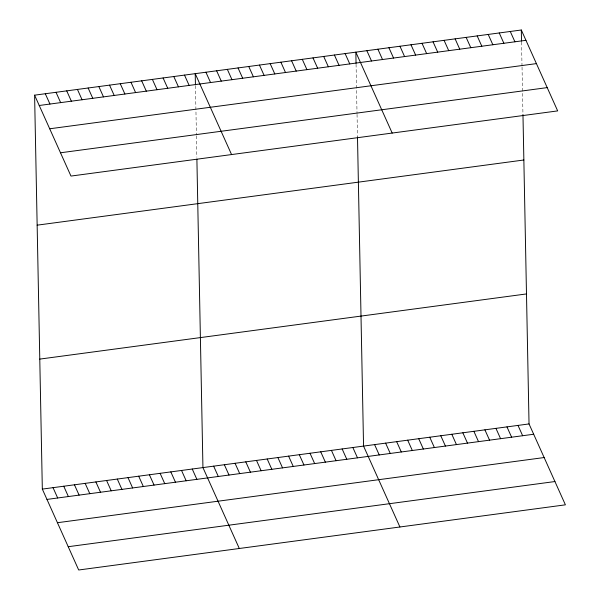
<?xml version="1.0" encoding="UTF-8"?>
<svg xmlns="http://www.w3.org/2000/svg" width="600" height="600" viewBox="0 0 600 600"><rect width="100%" height="100%" fill="white"/><g stroke="black" fill="none" stroke-linecap="round" stroke-linejoin="round"><path stroke-width="0.45" stroke-dasharray="3 2.25" d="M521.543 42.068L522.015 66.21M522.037 67.14L522.945 113.573M356.062 64.23L357.03 113.438M357.045 114.368L357.465 135.727M195.45 85.733L196.417 134.947M196.433 135.87L196.853 157.23"/><path stroke-width="0.9" d="M34.598 95.168L521.31 30L557.67 110.903L70.965 176.07L34.598 95.168L42.33 489.097L78.69 570L565.403 504.832L529.035 423.93L522.967 114.495M39.24 105.488L525.945 40.32M49.71 128.782L536.415 63.615M60.495 152.782L547.2 87.615M37.155 225.165L523.86 159.998M39.78 359.1L526.485 293.933M42.33 489.097L529.035 423.93M46.973 499.418L533.678 434.25M57.443 522.713L544.148 457.545M68.227 546.705L554.933 481.545M510.278 31.477L514.912 41.797M499.245 32.955L503.88 43.275M488.213 34.432L492.847 44.752M477.18 35.91L481.822 46.23M466.147 37.388L470.79 47.707M455.115 38.865L459.757 49.185M444.082 40.343L448.725 50.662M433.05 41.82L437.692 52.14M422.018 43.297L426.66 53.617M410.985 44.767L415.627 55.095M399.952 46.245L404.595 56.573M388.92 47.723L393.562 58.05M377.895 49.2L382.53 59.528M366.862 50.677L371.498 61.005M392.19 133.065L355.83 52.155L356.048 63.3M518.01 425.408L522.645 435.728M345.12 53.588L349.763 63.915M506.978 426.885L511.612 437.205M334.41 55.02L339.053 65.347M495.945 428.362L500.58 438.683M323.707 56.46L328.343 66.78M484.912 429.84L489.548 440.16M312.998 57.892L317.64 68.213M473.88 431.31L478.515 441.638M302.288 59.325L306.93 69.645M462.847 432.787L467.482 443.115M291.585 60.758L296.22 71.085M451.815 434.265L456.45 444.592M280.875 62.19L285.517 72.517M440.783 435.743L445.425 446.07M270.165 63.623L274.808 73.95M429.75 437.22L434.393 447.548M259.462 65.062L264.097 75.383M418.717 438.697L423.36 449.025M248.752 66.495L253.395 76.815M407.685 440.175L412.327 450.502M238.042 67.927L242.685 78.248M396.653 441.653L401.295 451.972M227.34 69.36L231.975 79.68M385.62 443.13L390.263 453.45M216.63 70.793L221.265 81.12M374.587 444.607L379.23 454.928M205.92 72.225L210.562 82.552M399.915 526.987L363.555 446.085L357.487 136.657M231.577 154.567L195.218 73.657L195.435 84.802M352.853 447.518L357.487 457.838M184.507 75.097L189.142 85.418M342.142 448.95L346.785 459.278M173.797 76.53L178.44 86.85M331.433 450.382L336.075 460.71M163.095 77.963L167.73 88.282M320.73 451.822L325.365 462.143M152.385 79.395L157.02 89.722M310.02 453.255L314.663 463.575M141.675 80.828L146.317 91.155M299.31 454.688L303.952 465.007M130.972 82.26L135.608 92.588M288.608 456.12L293.243 466.44M120.262 83.7L124.898 94.02M277.897 457.553L282.54 467.88M109.552 85.133L114.195 95.453M267.188 458.985L271.83 469.312M98.85 86.565L103.485 96.885M256.485 460.418L261.12 470.745M88.14 87.998L92.775 98.317M245.775 461.857L250.417 472.178M77.43 89.43L82.073 99.757M235.065 463.29L239.708 473.61M66.72 90.863L71.363 101.19M224.362 464.722L228.998 475.043M56.017 92.295L60.653 102.623M213.653 466.155L218.295 476.475M45.307 93.735L49.95 104.055M239.303 548.498L202.942 467.588L196.89 159.09M192.24 469.02L196.875 479.347M181.53 470.46L186.172 480.78M170.82 471.893L175.462 482.213M160.118 473.325L164.752 483.645M149.407 474.757L154.05 485.077M138.697 476.19L143.34 486.518M127.995 477.623L132.63 487.95M117.285 479.055L121.927 489.382M106.575 480.495L111.218 490.815M95.873 481.928L100.507 492.248M85.162 483.36L89.797 493.68M74.453 484.793L79.095 495.112M63.75 486.225L68.385 496.553M53.04 487.658L57.675 497.985M521.31 30L521.528 41.145"/></g></svg>
